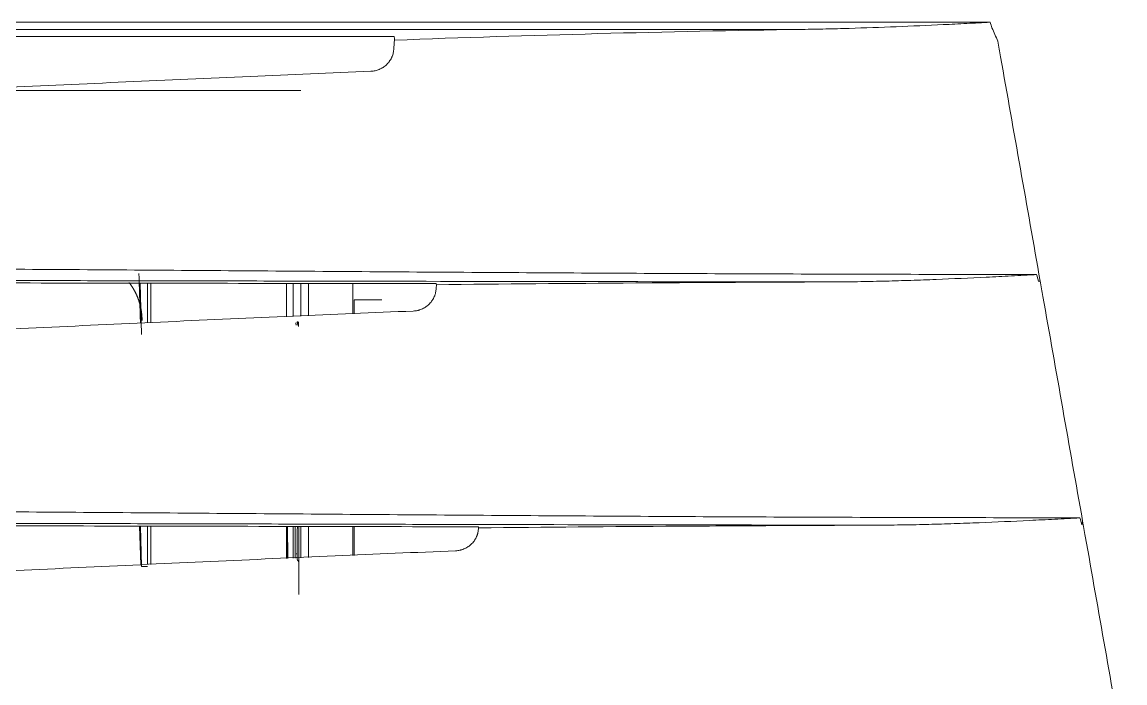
# Model space of a CAD drawing. Header units: inches. Extents: x 3778 to 56227, y -16914 to 35091.
# Drawn here: x 12956.7 to 13028.4, y 8177 to 8219.9 of the extents above; entities that cross this region are included whole.
import ezdxf

# ---------------------------------------------------------------- set-up
doc = ezdxf.new("R2010")
doc.units = ezdxf.units.IN
doc.header["$LTSCALE"] = 100
doc.header["$MEASUREMENT"] = 0
doc.layers.add('mark-B', color=2, linetype='Continuous', lineweight=20)
doc.layers.add('RC-LIGHT', color=7, linetype='Continuous')

# ---------------------------------------------------------------- blocks, each defined once
blk = doc.blocks.new('무풍1way 일반')
at = {"layer": 'mark-B'}
for p, q in [((-431.392, -208.434), (-431.392, -212.858)), ((-431.392, -208.434), (-431.392, -212.858)), ((-421.772, -212.876), (-421.772, -210.387)), ((-421.553, -210.248), (-421.178, -210.248)), ((-421.553, -212.877), (-421.553, -210.377)), ((-421.099, -212.879), (-421.178, -210.248)), ((-421.046, -212.879), (-421.122, -210.359)), ((-434.988, -210.98), (-434.988, -212.85)), ((-434.988, -210.98), (-434.988, -212.85)), ((-434.896, -212.851), (-434.896, -210.976)), ((-434.896, -212.851), (-434.896, -210.976)), ((-432.025, -210.848), (-432.025, -212.857)), ((-432.025, -210.848), (-432.025, -212.857)), ((-431.523, -212.857), (-431.523, -210.825)), ((-431.523, -212.857), (-431.523, -210.825)), ((-431.403, -212.858), (-431.403, -210.819)), ((-431.403, -212.858), (-431.403, -210.819)), ((-431.249, -211.11), (-431.247, -211.067)), ((-431.249, -211.11), (-431.247, -211.067)), ((-431.16, -212.858), (-431.16, -210.808)), ((-431.16, -212.858), (-431.16, -210.808)), ((-431.019, -210.802), (-431.019, -212.857)), ((-431.019, -210.802), (-431.019, -212.857)), ((-430.68, -210.788), (-430.664, -212.859)), ((-430.68, -210.788), (-430.664, -212.859)), ((-430.596, -212.859), (-430.631, -210.785)), ((-430.596, -212.859), (-430.631, -210.785)), ((-430.593, -210.782), (-430.593, -212.857)), ((-421.077, -228.648), (-421.178, -225.31)), ((-431.357, -226.136), (-431.301, -226.138)), ((-431.357, -226.136), (-431.301, -226.138)), ((-421.772, -228.647), (-421.772, -226.074)), ((-421.553, -228.648), (-421.553, -226.065)), ((-434.988, -226.667), (-434.988, -227.57)), ((-434.988, -226.667), (-434.988, -227.57)), ((-434.896, -228.626), (-434.896, -226.663)), ((-434.896, -228.626), (-434.896, -226.663)), ((-432.025, -226.534), (-432.025, -228.63)), ((-432.025, -226.534), (-432.025, -228.63)), ((-431.523, -228.632), (-431.523, -226.512)), ((-431.523, -228.632), (-431.523, -226.512)), ((-431.019, -226.489), (-431.019, -228.632)), ((-431.019, -226.489), (-431.019, -228.632)), ((-430.593, -226.468), (-430.593, -228.632)), ((-434.988, -227.57), (-436.782, -227.57)), ((-434.988, -227.57), (-436.782, -227.57)), ((-237.754, -241.15), (-431.52, -241.15)), ((-237.754, -241.15), (-431.52, -241.15)), ((-235.038, -244.655), (-437.6, -244.655)), ((476.318, -245.597), (-476.318, -245.597)), ((-464.101, -245.122), (464.101, -245.122))]:
    blk.add_line(p, q, dxfattribs=at)
blk.add_arc((-431.749, -211.067), 0.502, 355.11295, 0, dxfattribs=at)
blk.add_arc((-431.749, -211.067), 0.502, 355.11295, 0, dxfattribs=at)
for centre, major_axis, ratio, start_param, end_param in [((-431.78, -210.805), (0.502, -0.011), 0.771631, 0.027441, 0.703995), ((-431.78, -210.805), (0.502, -0.011), 0.771631, 0.027441, 0.703995), ((-431.802, -226.138), (0.022, 0.502), 0.999847, 4.756101, 5.268599), ((-431.802, -226.138), (0.022, 0.502), 0.999847, 4.756101, 5.268599), ((-431.204, -223.568), (0, -2.51), 0.017455, 5.971743, 6.283173), ((-431.204, -223.568), (0, -2.51), 0.017455, 5.971743, 6.283173), ((-431.705, -226.079), (0, 0.502), 0.999847, 4.71202, 4.88781), ((-431.705, -226.079), (0, 0.502), 0.999847, 4.71202, 4.88781)]:
    blk.add_ellipse(centre, major_axis=major_axis, ratio=ratio, start_param=start_param, end_param=end_param, dxfattribs=at)
for points, knots in [([(-485.07, -197.658), (-484.641, -200.085), (-483.783, -204.938), (-482.924, -209.791), (-482.495, -212.218)], [0, 0, 0, 0, 0.5, 1, 1, 1, 1]), ([(-352.682, -208.201), (-358.119, -208.201), (-368.991, -208.327), (-385.244, -208.798), (-401.435, -209.458), (-417.589, -210.21), (-430.965, -210.832), (-438.971, -211.17), (-441.585, -211.275)], [0, 0, 0, 0, 0.182341, 0.364682, 0.547023, 0.729364, 0.911705, 1, 1, 1, 1]), ([(-443.065, -212.676), (-443.058, -212.584), (-443.043, -212.493), (-443.012, -212.382), (-443.006, -212.359), (-442.991, -212.315), (-442.984, -212.294), (-442.96, -212.229), (-442.923, -212.144), (-442.869, -212.043), (-442.831, -211.984), (-442.806, -211.946), (-442.792, -211.926), (-442.723, -211.832), (-442.661, -211.763), (-442.56, -211.667), (-442.507, -211.622), (-442.451, -211.58), (-442.413, -211.552), (-442.393, -211.539), (-442.295, -211.475), (-442.213, -211.432), (-442.084, -211.378), (-442.04, -211.362), (-441.973, -211.341), (-441.951, -211.334), (-441.905, -211.322), (-441.883, -211.316), (-441.769, -211.291), (-441.677, -211.279), (-441.585, -211.275)], [0, 0, 0, 0, 0.125, 0.125, 0.15625, 0.15625, 0.1875, 0.1875, 0.25, 0.3125, 0.34375, 0.34375, 0.375, 0.375, 0.5, 0.5, 0.5625, 0.59375, 0.59375, 0.625, 0.625, 0.75, 0.75, 0.8125, 0.8125, 0.84375, 0.84375, 0.875, 0.875, 1, 1, 1, 1]), ([(-431.299, -212.853), (-431.299, -212.821), (-431.299, -212.79), (-431.298, -212.632), (-431.298, -212.508), (-431.296, -212.264), (-431.296, -212.145), (-431.294, -211.968), (-431.294, -211.909), (-431.293, -211.795), (-431.292, -211.738), (-431.29, -211.573), (-431.289, -211.466), (-431.286, -211.262), (-431.285, -211.164), (-431.283, -211.047), (-431.282, -211.024), (-431.282, -210.978), (-431.281, -210.956), (-431.28, -210.889), (-431.279, -210.846), (-431.278, -210.805)], [0, 0, 0, 0, 0.039731, 0.039731, 0.199776, 0.199776, 0.359821, 0.359821, 0.439843, 0.439843, 0.519865, 0.519865, 0.67991, 0.67991, 0.839955, 0.839955, 0.879966, 0.879966, 0.919978, 0.919978, 1, 1, 1, 1]), ([(-431.299, -212.853), (-431.299, -212.821), (-431.299, -212.79), (-431.298, -212.632), (-431.298, -212.508), (-431.296, -212.264), (-431.296, -212.145), (-431.294, -211.968), (-431.294, -211.909), (-431.293, -211.795), (-431.292, -211.738), (-431.29, -211.573), (-431.289, -211.466), (-431.286, -211.262), (-431.285, -211.164), (-431.283, -211.047), (-431.282, -211.024), (-431.282, -210.978), (-431.281, -210.956), (-431.28, -210.889), (-431.279, -210.846), (-431.278, -210.805)], [0, 0, 0, 0, 0.039731, 0.039731, 0.199776, 0.199776, 0.359821, 0.359821, 0.439843, 0.439843, 0.519865, 0.519865, 0.67991, 0.67991, 0.839955, 0.839955, 0.879966, 0.879966, 0.919978, 0.919978, 1, 1, 1, 1]), ([(-469.057, -212.94), (-466.885, -212.932), (-464.715, -212.923), (-460.379, -212.9), (-458.212, -212.887), (-451.716, -212.843), (-447.391, -212.808), (-443.072, -212.766)], [0, 0, 0, 0, 0.25, 0.25, 0.5, 0.5, 1, 1, 1, 1]), ([(-482.318, -213.222), (-481.888, -215.649), (-481.03, -220.502), (-480.172, -225.355), (-479.742, -227.782)], [0, 0, 0, 0, 0.5, 1, 1, 1, 1]), ([(-482.143, -213.421), (-482.143, -213.421), (-482.143, -213.421), (-482.143, -213.421), (-482.143, -213.42), (-482.142, -213.42), (-482.141, -213.42), (-482.14, -213.42), (-482.139, -213.419), (-482.136, -213.419), (-482.133, -213.418), (-482.127, -213.418), (-482.123, -213.417), (-482.11, -213.416), (-482.102, -213.415), (-482.076, -213.413), (-482.059, -213.412), (-482.008, -213.409), (-481.974, -213.406), (-481.872, -213.401), (-481.804, -213.397), (-481.599, -213.385), (-481.463, -213.378), (-481.054, -213.356), (-480.781, -213.342), (-479.963, -213.3), (-479.418, -213.272), (-477.782, -213.192), (-476.692, -213.143), (-475.056, -213.078), (-474.51, -213.058), (-473.419, -213.021), (-472.874, -213.005), (-471.783, -212.977), (-471.238, -212.966), (-470.148, -212.948), (-469.602, -212.942), (-469.057, -212.94)], [0, 0, 0, 0, 0.000061, 0.000061, 0.000122, 0.000122, 0.000244, 0.000244, 0.000488, 0.000488, 0.000977, 0.000977, 0.001953, 0.001953, 0.003906, 0.003906, 0.007813, 0.007813, 0.015625, 0.015625, 0.03125, 0.03125, 0.0625, 0.0625, 0.125, 0.125, 0.25, 0.25, 0.5, 0.5, 0.625, 0.625, 0.75, 0.75, 0.875, 0.875, 1, 1, 1, 1]), ([(-351.653, -214.02), (-351.993, -214.02), (-352.333, -214.02), (-353.013, -214.02), (-354.033, -214.02), (-356.412, -214.019), (-358.451, -214.018), (-362.53, -214.014), (-365.25, -214.01), (-373.407, -213.994), (-378.845, -213.978), (-387.001, -213.947), (-389.72, -213.935), (-395.157, -213.91), (-397.875, -213.895), (-403.312, -213.865), (-406.03, -213.848), (-411.467, -213.813), (-414.185, -213.794), (-419.621, -213.755), (-422.339, -213.735), (-427.774, -213.694), (-430.492, -213.674), (-435.928, -213.633), (-438.646, -213.613), (-444.082, -213.574), (-446.8, -213.556), (-454.954, -213.504), (-460.391, -213.475), (-468.547, -213.444), (-471.266, -213.436), (-476.704, -213.425), (-479.424, -213.422), (-482.143, -213.421)], [0, 0, 0, 0, 0.007812, 0.007812, 0.015625, 0.03125, 0.0625, 0.0625, 0.125, 0.125, 0.25, 0.25, 0.3125, 0.3125, 0.375, 0.375, 0.4375, 0.4375, 0.5, 0.5, 0.5625, 0.5625, 0.625, 0.625, 0.6875, 0.6875, 0.75, 0.75, 0.875, 0.875, 0.9375, 0.9375, 1, 1, 1, 1]), ([(-469.057, -212.94), (-464.164, -212.945), (-459.271, -212.953), (-449.488, -212.97), (-444.597, -212.981), (-437.26, -212.997), (-434.815, -213.003), (-429.924, -213.015), (-427.479, -213.021), (-422.588, -213.032), (-417.698, -213.044), (-410.361, -213.061), (-403.025, -213.077), (-398.133, -213.087), (-390.795, -213.101), (-385.903, -213.109), (-376.119, -213.122), (-368.78, -213.13), (-361.44, -213.135), (-356.547, -213.137), (-354.1, -213.137), (-351.653, -213.137)], [0, 0, 0, 0, 0.125, 0.125, 0.25, 0.25, 0.3125, 0.3125, 0.375, 0.375, 0.4375, 0.5, 0.5625, 0.625, 0.625, 0.75, 0.75, 0.875, 0.9375, 0.9375, 1, 1, 1, 1]), ([(-443.051, -212.834), (-439.251, -212.841), (-435.451, -212.849), (-427.851, -212.865), (-424.051, -212.873), (-416.452, -212.889), (-412.652, -212.897), (-405.052, -212.913), (-401.252, -212.92), (-393.651, -212.933), (-389.851, -212.94), (-382.249, -212.951), (-378.448, -212.955), (-370.846, -212.963), (-367.045, -212.966), (-359.442, -212.97), (-355.64, -212.972), (-351.838, -212.972)], [0, 0, 0, 0, 0.125, 0.125, 0.25, 0.25, 0.375, 0.375, 0.5, 0.5, 0.625, 0.625, 0.75, 0.75, 0.875, 0.875, 1, 1, 1, 1]), ([(-349.929, -223.765), (-355.368, -223.765), (-366.243, -223.891), (-382.498, -224.362), (-398.687, -225.022), (-414.836, -225.774), (-428.21, -226.397), (-436.216, -226.735), (-438.832, -226.839)], [0, 0, 0, 0, 0.18233, 0.36466, 0.546989, 0.729319, 0.911649, 1, 1, 1, 1]), ([(-431.366, -226.057), (-431.366, -226.057), (-431.366, -226.05), (-431.37, -226), (-431.373, -225.911), (-431.375, -225.839)], [0, 0, 0, 0, 0.100726, 0.451171, 1, 1, 1, 1]), ([(-431.366, -226.057), (-431.366, -226.057), (-431.366, -226.05), (-431.37, -226), (-431.373, -225.911), (-431.375, -225.839)], [0, 0, 0, 0, 0.100726, 0.45117, 1, 1, 1, 1]), ([(-431.372, -225.943), (-431.372, -225.957), (-431.371, -225.969), (-431.37, -225.994), (-431.37, -226.006), (-431.369, -226.028), (-431.368, -226.039), (-431.366, -226.067), (-431.364, -226.1), (-431.362, -226.119), (-431.36, -226.133), (-431.358, -226.136), (-431.357, -226.136)], [0, 0, 0, 0, 0.106393, 0.106393, 0.218094, 0.218094, 0.329795, 0.329795, 0.553196, 0.776598, 0.776598, 1, 1, 1, 1]), ([(-431.372, -225.943), (-431.372, -225.957), (-431.371, -225.969), (-431.37, -225.994), (-431.37, -226.006), (-431.369, -226.028), (-431.368, -226.039), (-431.366, -226.067), (-431.364, -226.1), (-431.362, -226.119), (-431.36, -226.133), (-431.358, -226.136), (-431.357, -226.136)], [0, 0, 0, 0, 0.106393, 0.106393, 0.218094, 0.218094, 0.329795, 0.329795, 0.553196, 0.776598, 0.776598, 1, 1, 1, 1]), ([(-431.301, -226.138), (-431.299, -226.139), (-431.298, -226.135), (-431.296, -226.122), (-431.294, -226.107), (-431.292, -226.085), (-431.292, -226.076)], [0, 0, 0, 0, 0.392232, 0.392232, 0.784464, 1, 1, 1, 1]), ([(-431.301, -226.138), (-431.299, -226.139), (-431.298, -226.135), (-431.296, -226.122), (-431.294, -226.107), (-431.292, -226.085), (-431.292, -226.076)], [0, 0, 0, 0, 0.392232, 0.392232, 0.784464, 1, 1, 1, 1]), ([(-431.213, -225.993), (-431.213, -225.993), (-431.214, -225.991), (-431.215, -225.978), (-431.217, -225.938), (-431.217, -225.927)], [0, 0, 0, 0, 0.096407, 0.769494, 1, 1, 1, 1]), ([(-431.213, -225.993), (-431.213, -225.993), (-431.214, -225.991), (-431.215, -225.978), (-431.217, -225.938), (-431.217, -225.927)], [0, 0, 0, 0, 0.096407, 0.769494, 1, 1, 1, 1]), ([(-421.211, -226.228), (-421.211, -226.238), (-421.211, -226.259), (-421.21, -226.29), (-421.21, -226.321), (-421.209, -226.352), (-421.208, -226.383), (-421.207, -226.414), (-421.205, -226.445), (-421.203, -226.475), (-421.201, -226.506), (-421.199, -226.537), (-421.197, -226.567), (-421.194, -226.598), (-421.191, -226.628), (-421.188, -226.659), (-421.184, -226.689), (-421.181, -226.719), (-421.177, -226.75), (-421.173, -226.78), (-421.169, -226.81), (-421.164, -226.84), (-421.159, -226.87), (-421.154, -226.9), (-421.149, -226.93), (-421.144, -226.96), (-421.138, -226.99), (-421.132, -227.019), (-421.126, -227.049), (-421.12, -227.078), (-421.114, -227.108), (-421.107, -227.137), (-421.1, -227.167), (-421.093, -227.196), (-421.085, -227.225), (-421.078, -227.254), (-421.07, -227.283), (-421.062, -227.312), (-421.054, -227.34), (-421.046, -227.369), (-421.037, -227.398), (-421.028, -227.426), (-421.019, -227.454), (-421.01, -227.483), (-421.001, -227.511), (-420.991, -227.539), (-420.981, -227.567), (-420.971, -227.595), (-420.961, -227.623), (-420.951, -227.65), (-420.94, -227.678), (-420.93, -227.705), (-420.919, -227.733), (-420.907, -227.76), (-420.896, -227.787), (-420.885, -227.814), (-420.873, -227.841), (-420.861, -227.868), (-420.849, -227.895), (-420.837, -227.921), (-420.824, -227.948), (-420.812, -227.974), (-420.799, -228), (-420.786, -228.026), (-420.773, -228.052), (-420.76, -228.078), (-420.746, -228.104), (-420.732, -228.129), (-420.719, -228.155), (-420.705, -228.18), (-420.69, -228.205), (-420.676, -228.23), (-420.662, -228.255), (-420.647, -228.28), (-420.632, -228.305), (-420.617, -228.329), (-420.602, -228.354), (-420.587, -228.378), (-420.571, -228.402), (-420.556, -228.426), (-420.54, -228.45), (-420.524, -228.474), (-420.508, -228.497), (-420.492, -228.521), (-420.475, -228.544), (-420.459, -228.567), (-420.442, -228.59), (-420.425, -228.613), (-420.408, -228.636), (-420.391, -228.659), (-420.378, -228.676), (-420.37, -228.686), (-420.368, -228.689)], [0, 0, 0, 0, 0.01171, 0.023408, 0.035094, 0.046768, 0.05843, 0.07008, 0.081718, 0.093345, 0.104959, 0.116561, 0.128152, 0.139731, 0.151298, 0.162853, 0.174396, 0.185927, 0.197446, 0.208954, 0.220449, 0.231933, 0.243405, 0.254866, 0.266314, 0.27775, 0.289175, 0.300588, 0.311989, 0.323379, 0.334756, 0.346122, 0.357476, 0.368818, 0.380149, 0.391468, 0.402775, 0.41407, 0.425354, 0.436625, 0.447886, 0.459134, 0.470371, 0.481596, 0.492809, 0.504011, 0.515201, 0.52638, 0.537546, 0.548701, 0.559845, 0.570977, 0.582097, 0.593205, 0.604302, 0.615388, 0.626461, 0.637524, 0.648574, 0.659613, 0.670641, 0.681657, 0.692661, 0.703654, 0.714635, 0.725605, 0.736563, 0.747509, 0.758445, 0.769368, 0.78028, 0.791181, 0.80207, 0.812948, 0.823814, 0.834669, 0.845513, 0.856345, 0.867165, 0.877974, 0.888772, 0.899558, 0.910333, 0.921097, 0.931849, 0.942589, 0.953319, 0.964037, 0.974743, 0.985439, 0.996123, 1, 1, 1, 1]), ([(-440.314, -228.241), (-440.307, -228.149), (-440.291, -228.059), (-440.261, -227.947), (-440.254, -227.925), (-440.24, -227.881), (-440.232, -227.859), (-440.208, -227.794), (-440.172, -227.709), (-440.117, -227.608), (-440.079, -227.549), (-440.054, -227.51), (-440.04, -227.491), (-439.971, -227.397), (-439.909, -227.327), (-439.808, -227.232), (-439.755, -227.186), (-439.699, -227.144), (-439.66, -227.117), (-439.641, -227.104), (-439.542, -227.04), (-439.46, -226.996), (-439.331, -226.942), (-439.288, -226.926), (-439.221, -226.905), (-439.198, -226.898), (-439.153, -226.886), (-439.13, -226.88), (-439.016, -226.855), (-438.924, -226.843), (-438.832, -226.839)], [0, 0, 0, 0, 0.125, 0.125, 0.15625, 0.15625, 0.1875, 0.1875, 0.25, 0.3125, 0.34375, 0.34375, 0.375, 0.375, 0.5, 0.5, 0.5625, 0.59375, 0.59375, 0.625, 0.625, 0.75, 0.75, 0.8125, 0.8125, 0.84375, 0.84375, 0.875, 0.875, 1, 1, 1, 1]), ([(-440.337, -228.55), (-444.646, -228.593), (-448.961, -228.63), (-455.445, -228.676), (-457.608, -228.69), (-461.939, -228.714), (-464.106, -228.724), (-466.275, -228.732)], [0, 0, 0, 0, 0.5, 0.5, 0.75, 0.75, 1, 1, 1, 1]), ([(-479.565, -228.786), (-479.136, -231.213), (-478.277, -236.066), (-477.419, -240.919), (-476.99, -243.346)], [0, 0, 0, 0, 0.5, 1, 1, 1, 1]), ([(-479.324, -229.215), (-479.324, -229.215), (-479.324, -229.215), (-479.323, -229.214), (-479.323, -229.214), (-479.322, -229.214), (-479.322, -229.214), (-479.32, -229.213), (-479.319, -229.213), (-479.316, -229.212), (-479.314, -229.212), (-479.308, -229.211), (-479.303, -229.21), (-479.291, -229.209), (-479.282, -229.208), (-479.257, -229.206), (-479.24, -229.205), (-479.189, -229.201), (-479.155, -229.199), (-479.053, -229.193), (-478.985, -229.189), (-478.781, -229.178), (-478.645, -229.171), (-478.237, -229.149), (-477.966, -229.135), (-477.15, -229.092), (-476.606, -229.065), (-474.975, -228.985), (-473.887, -228.935), (-472.256, -228.87), (-471.712, -228.85), (-470.625, -228.814), (-470.081, -228.797), (-468.993, -228.769), (-468.449, -228.758), (-467.362, -228.74), (-466.818, -228.734), (-466.275, -228.732)], [0, 0, 0, 0, 0.000061, 0.000061, 0.000122, 0.000122, 0.000244, 0.000244, 0.000488, 0.000488, 0.000977, 0.000977, 0.001953, 0.001953, 0.003906, 0.003906, 0.007813, 0.007813, 0.015625, 0.015625, 0.03125, 0.03125, 0.0625, 0.0625, 0.125, 0.125, 0.25, 0.25, 0.5, 0.5, 0.625, 0.625, 0.75, 0.75, 0.875, 0.875, 1, 1, 1, 1]), ([(-348.867, -229.771), (-349.547, -229.771), (-350.226, -229.771), (-351.586, -229.771), (-353.624, -229.77), (-355.663, -229.769), (-359.74, -229.765), (-362.459, -229.762), (-370.613, -229.748), (-376.05, -229.734), (-384.204, -229.706), (-386.922, -229.695), (-392.357, -229.672), (-395.075, -229.659), (-400.511, -229.631), (-403.229, -229.615), (-408.664, -229.583), (-411.381, -229.565), (-416.816, -229.529), (-419.534, -229.51), (-424.969, -229.472), (-427.686, -229.453), (-433.121, -229.414), (-435.838, -229.395), (-441.273, -229.359), (-443.991, -229.342), (-452.143, -229.293), (-457.578, -229.266), (-465.732, -229.237), (-468.45, -229.229), (-473.887, -229.218), (-476.605, -229.215), (-479.324, -229.215)], [0, 0, 0, 0, 0.015625, 0.015625, 0.03125, 0.0625, 0.0625, 0.125, 0.125, 0.25, 0.25, 0.3125, 0.3125, 0.375, 0.375, 0.4375, 0.4375, 0.5, 0.5, 0.5625, 0.5625, 0.625, 0.625, 0.6875, 0.6875, 0.75, 0.75, 0.875, 0.875, 0.9375, 0.9375, 1, 1, 1, 1]), ([(-466.275, -228.732), (-461.382, -228.736), (-456.49, -228.742), (-446.706, -228.757), (-441.814, -228.765), (-434.477, -228.779), (-432.032, -228.783), (-427.141, -228.793), (-424.695, -228.797), (-419.804, -228.807), (-414.913, -228.816), (-407.575, -228.83), (-400.238, -228.842), (-395.346, -228.85), (-388.008, -228.86), (-383.116, -228.866), (-373.331, -228.876), (-368.439, -228.88), (-361.1, -228.884), (-358.653, -228.885), (-353.76, -228.887), (-351.314, -228.887), (-348.867, -228.887)], [0, 0, 0, 0, 0.125, 0.125, 0.25, 0.25, 0.3125, 0.3125, 0.375, 0.375, 0.4375, 0.5, 0.5625, 0.625, 0.625, 0.75, 0.75, 0.875, 0.875, 0.9375, 0.9375, 1, 1, 1, 1]), ([(-440.316, -228.618), (-436.514, -228.623), (-432.711, -228.63), (-425.107, -228.642), (-421.305, -228.648), (-413.7, -228.661), (-409.898, -228.667), (-402.293, -228.679), (-398.491, -228.684), (-390.886, -228.694), (-387.083, -228.699), (-379.477, -228.707), (-375.675, -228.71), (-368.069, -228.715), (-364.266, -228.718), (-356.66, -228.72), (-352.856, -228.721), (-349.053, -228.721)], [0, 0, 0, 0, 0.125, 0.125, 0.25, 0.25, 0.375, 0.375, 0.5, 0.5, 0.625, 0.625, 0.75, 0.75, 0.875, 0.875, 1, 1, 1, 1]), ([(-347.177, -239.329), (-352.617, -239.329), (-363.496, -239.455), (-379.752, -239.927), (-395.939, -240.586), (-412.083, -241.338), (-425.456, -241.961), (-433.462, -242.299), (-436.079, -242.404)], [0, 0, 0, 0, 0.182319, 0.364638, 0.546957, 0.729276, 0.911595, 1, 1, 1, 1]), ([(-437.562, -243.807), (-437.555, -243.715), (-437.539, -243.625), (-437.504, -243.492), (-437.489, -243.448), (-437.465, -243.383), (-437.457, -243.362), (-437.438, -243.319), (-437.429, -243.297), (-437.378, -243.193), (-437.331, -243.114), (-437.248, -243.002), (-437.219, -242.965), (-437.173, -242.913), (-437.157, -242.895), (-437.124, -242.862), (-437.107, -242.845), (-437.023, -242.765), (-436.949, -242.708), (-436.852, -242.644), (-436.832, -242.632), (-436.791, -242.608), (-436.771, -242.596), (-436.708, -242.563), (-436.666, -242.543), (-436.537, -242.489), (-436.448, -242.461), (-436.312, -242.43), (-436.265, -242.422), (-436.172, -242.409), (-436.126, -242.406), (-436.079, -242.404)], [0, 0, 0, 0, 0.125, 0.125, 0.1875, 0.1875, 0.21875, 0.21875, 0.25, 0.25, 0.375, 0.375, 0.4375, 0.4375, 0.46875, 0.46875, 0.5, 0.5, 0.625, 0.625, 0.65625, 0.65625, 0.6875, 0.6875, 0.75, 0.75, 0.875, 0.875, 0.9375, 0.9375, 1, 1, 1, 1]), ([(-437.609, -244.426), (-442.009, -244.586), (-446.416, -244.728), (-455.245, -244.964), (-459.668, -245.058), (-464.101, -245.122)], [0, 0, 0, 0, 0.5, 0.5, 1, 1, 1, 1]), ([(-476.318, -245.597), (-476.318, -245.597), (-476.318, -245.597), (-476.318, -245.596), (-476.318, -245.596), (-476.317, -245.596), (-476.317, -245.596), (-476.315, -245.595), (-476.314, -245.595), (-476.311, -245.594), (-476.309, -245.594), (-476.303, -245.592), (-476.3, -245.592), (-476.288, -245.59), (-476.28, -245.59), (-476.256, -245.587), (-476.24, -245.586), (-476.192, -245.582), (-476.161, -245.58), (-476.065, -245.574), (-476.002, -245.571), (-475.811, -245.56), (-475.683, -245.553), (-475.302, -245.533), (-475.047, -245.52), (-474.283, -245.482), (-473.774, -245.457), (-472.246, -245.385), (-471.228, -245.34), (-469.192, -245.258), (-468.174, -245.221), (-466.647, -245.176), (-466.138, -245.162), (-465.12, -245.139), (-464.61, -245.129), (-464.101, -245.122)], [0, 0, 0, 0, 0.000061, 0.000061, 0.000122, 0.000122, 0.000244, 0.000244, 0.000488, 0.000488, 0.000977, 0.000977, 0.001953, 0.001953, 0.003906, 0.003906, 0.007813, 0.007813, 0.015625, 0.015625, 0.03125, 0.03125, 0.0625, 0.0625, 0.125, 0.125, 0.25, 0.25, 0.5, 0.5, 0.75, 0.75, 0.875, 0.875, 1, 1, 1, 1])]:
    blk.add_open_spline(points, degree=3, knots=knots, dxfattribs=at)
for points, degree in [([(-431.522, -210.825), (-431.522, -211.502), (-431.522, -212.18), (-431.522, -212.857)], 3), ([(-431.522, -210.825), (-431.522, -211.502), (-431.522, -212.18), (-431.522, -212.857)], 3), ([(-482.495, -212.218), (-482.436, -212.553), (-482.377, -212.887), (-482.318, -213.222)], 3), ([(-443.072, -212.766), (-443.07, -212.736), (-443.067, -212.706), (-443.065, -212.676)], 3), ([(-443.072, -212.766), (-443.065, -212.789), (-443.058, -212.811), (-443.051, -212.834)], 3), ([(-482.277, -212.965), (-482.29, -213.051), (-482.304, -213.136), (-482.317, -213.222)], 3), ([(-482.143, -213.421), (-482.188, -213.269), (-482.232, -213.117), (-482.277, -212.965)], 3), ([(-421.006, -229.28), (-421.104, -226.045)], 1), ([(-479.742, -227.782), (-479.683, -228.117), (-479.624, -228.451), (-479.565, -228.786)], 3), ([(-440.337, -228.55), (-440.329, -228.447), (-440.321, -228.344), (-440.314, -228.241)], 3), ([(-440.316, -228.618), (-440.323, -228.595), (-440.33, -228.573), (-440.337, -228.55)], 3), ([(-479.457, -228.772), (-479.493, -228.772), (-479.529, -228.772), (-479.565, -228.772)], 3), ([(-479.324, -229.215), (-479.368, -229.063), (-479.412, -228.911), (-479.457, -228.758)], 3), ([(-476.99, -243.346), (-476.93, -243.681), (-476.871, -244.015), (-476.812, -244.35)], 3), ([(-476.812, -244.35), (-476.684, -244.638), (-476.556, -244.927), (-476.429, -245.215)], 3), ([(-437.562, -243.807), (-437.577, -244.013), (-437.593, -244.22), (-437.609, -244.426)], 3), ([(-437.6, -244.655), (-437.603, -244.579), (-437.606, -244.502), (-437.609, -244.426)], 3), ([(-476.429, -245.215), (-476.392, -245.342), (-476.355, -245.47), (-476.318, -245.597)], 3)]:
    blk.add_open_spline(points, degree=degree, dxfattribs=at)

msp = doc.modelspace()

# ---------------------------------------------------------------- block references
at = {"layer": 'RC-LIGHT', "rotation": 180}
msp.add_blockref('무풍1way 일반', (12543.307, 7974.318), dxfattribs=at)

doc.saveas('drawing.dxf')
